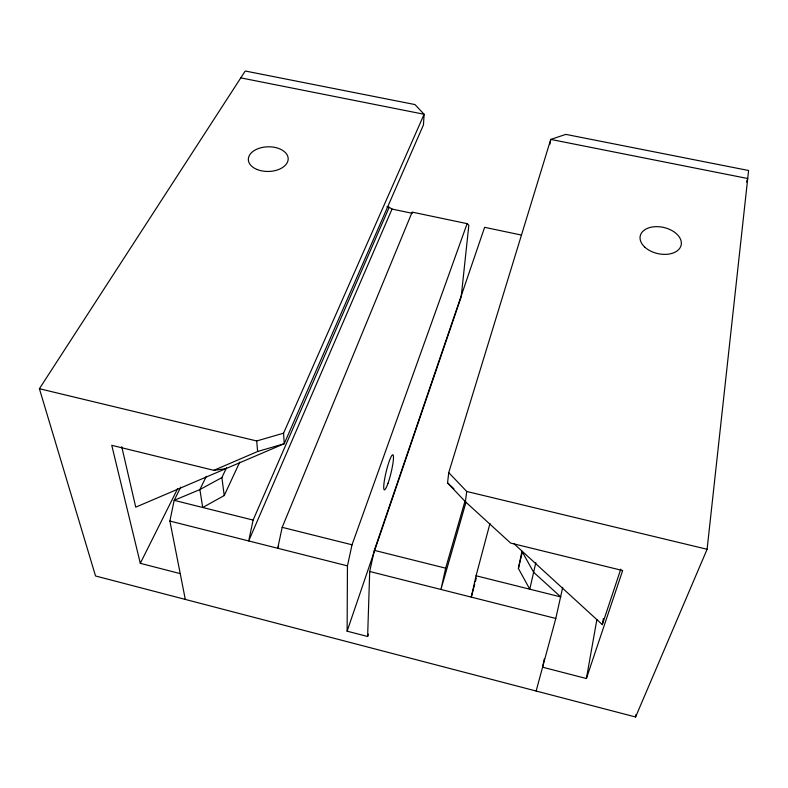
<?xml version="1.0" encoding="UTF-8"?>
<svg xmlns="http://www.w3.org/2000/svg" width="788" height="788" viewBox="0 0 788 788"><rect width="100%" height="100%" fill="white"/><g stroke="black" fill="none" stroke-linecap="round" stroke-linejoin="round"><path stroke-width="1.18" d="M368.4 634.163L367.632 636.507L347.124 631.178L347.449 565.863L352.029 544.784L467.117 223.654L412.154 212.11L282.183 527.339L277.721 548.271L278.656 545.995M367.632 636.507L369.7 571.487L374.32 550.349L484.62 227.328L521.479 235.07M121.726 446.678L135.743 507.157L284.222 443.723L423.451 124.908L424.121 114.27L414.941 104.558L245.245 71.009L39.4 388.711L95.535 575.979L635.591 716.991L707.102 549.275L748.6 170.504L565.843 134.384L550.753 139.417L448.736 472.633L447.564 482.936L465.353 501.69L510.634 543.08L622.658 570.542L586.4 678.517L542.597 667.2L544.341 658.778M465.353 501.69L466.742 491.476L448.736 472.633M635.591 716.991L635.936 714.558M549.975 144.115L550.753 139.417L747.723 178.521L746.561 182.028M513.658 543.444L602.318 624.608L603.352 618.61M586.4 678.517L596.88 619.555M562.721 587.306L555.806 618.452L536.135 691.017M185.298 599.412L169.883 521.055L174.158 500.35L180.748 487.142M535.82 562.701L529.772 589.188L518.386 568.434L521.971 551.344L533.643 572.285L560.751 596.92L476.07 575.772L489.978 523.459M392.02 209.056L389.213 207.293L253.106 520.08L248.693 540.942L392.02 209.056L412.262 213.312M465.048 500.941L445.673 568.178L440.935 589.454L466.033 502.045M476.07 575.772L471.273 597.117L474.74 584.046M518.386 568.434L522.08 552.93M475.371 581.662L476.316 578.096M602.318 624.608L620.786 569.143M347.124 631.178L461.197 296.83L468.84 225.201L467.117 223.654M180.225 573.625L140.303 563.322L111.758 445.309L213.843 470.328L257.637 451.494L284.222 443.723L283.572 433.183L424.121 114.27L240.803 77.874M206.298 476.336L199.886 489.584L202.703 507.482L224.235 495.554L239.769 462.064M224.235 495.554L221.881 477.597L226.589 467.599M140.303 563.322L177.655 488.629M221.881 477.597L199.886 489.584L174.158 500.35L253.106 520.08M39.4 388.711L256.691 440.965L283.572 433.183M213.843 470.328L225.654 468.742M386.869 206.801L389.213 207.293M466.742 491.476L707.102 549.275M282.183 527.339L352.029 544.784M374.32 550.349L445.673 568.178M169.883 521.055L347.449 565.863M369.7 571.487L555.806 618.452M447.564 482.936L453.898 488.737M256.691 440.965L257.637 451.494M644.633 246.979A20.961 13.406 12.7 0 0 679.975 247.924A20.961 13.406 12.7 0 0 657.468 226.658A20.961 13.406 12.7 0 0 644.633 246.979M388.011 483.251A18.016 2.492 -76.4 0 0 393.094 454.971A18.016 2.492 -76.4 0 0 384.711 478.631A18.016 2.492 -76.4 0 0 388.011 483.251M257.144 169.518A19.927 12.332 -1.3 0 0 288.142 159.718A19.927 12.332 -1.3 0 0 259.528 148.164A19.927 12.332 -1.3 0 0 257.144 169.518"/></g></svg>
